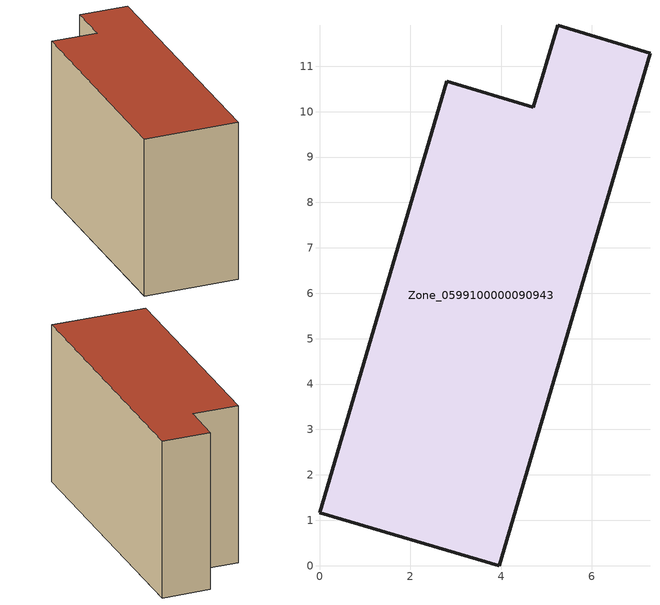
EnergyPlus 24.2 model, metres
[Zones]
Zone_0599100000090943
 floor ground (C_G): 0,1.17 2.8,10.67 4.71,10.1 5.25,11.9 7.28,11.29 3.96,0 z0
 wall outside (C_F): 2.8,10.67 0,1.17 3.96,0 7.28,11.29 5.25,11.9 4.71,10.1 2.8,10.67 z0:7.08
 roof outside (C_R): 7.28,11.29 5.25,11.9 4.71,10.1 2.8,10.67 0,1.17 3.96,0 z7.08
[BUILDING]
Pand.0599100000090943: North Axis=0; Terrain=City; Loads Convergence Tolerance Value=0.04; Temperature Convergence Tolerance Value=0.4; Solar Distribution=FullExterior; Maximum Number of Warmup Days=25; Minimum Number of Warmup Days=1
[Site:Location]
Rotterdam.The.Hague.AP_ZH_NLD Design_Conditions: Latitude=51.96; Longitude=4.45; Time Zone=1; Elevation=-4.5
[SITE:GROUNDTEMPERATURE:BUILDINGSURFACE]
18, 18, 18, 18, 18, 18, 18, 18, 18, 18, 18, 18
[MATERIAL] Thermal Absorptance=0.9; Solar Absorptance=0.7; Visible Absorptance=0.7
Name | Roughness | Thickness | Conductivity | Density | Specific Heat
G.TI.1946 | MediumSmooth | 0.15 | 1 | 540 | 1210
F.TI.1946 | Rough | 0.3 | 0.857143 | 1920 | 840
R.TI.1946 | MediumRough | 0.2 | 0.1 | 1500 | 1000
[CONSTRUCTION]
C_G: G.TI.1946
C_F: F.TI.1946
C_R: R.TI.1946
[ZONE]
Zone_0599100000090943: Type=1; Multiplier=1; Ceiling Height=Autocalculate; Volume=Autocalculate; Floor Area=autocalculate; Part of Total Floor Area=Yes
[ZONEINFILTRATION:DESIGNFLOWRATE]
Infil_Zone_0599100000090943: Zone or ZoneList or Space or SpaceList=Zone_0599100000090943; Schedule=AlwaysOn; Design Flow Rate Calculation Method=Flow/Area; Flow Rate per Floor Area=0.003; Constant Term Coefficient=1; Temperature Term Coefficient=0; Velocity Term Coefficient=0; Velocity Squared Term Coefficient=0
[HVACTEMPLATE:ZONE:IDEALLOADSAIRSYSTEM]
Zone_0599100000090943: Maximum Heating Supply Air Temperature=50; Minimum Cooling Supply Air Temperature=13; Maximum Heating Supply Air Humidity Ratio=0.0156; Minimum Cooling Supply Air Humidity Ratio=0.0077; Heating Limit=NoLimit; Cooling Limit=NoLimit; Dehumidification Control Type=ConstantSensibleHeatRatio; Cooling Sensible Heat Ratio=0.7; Dehumidification Setpoint=60; Humidification Control Type=None; Humidification Setpoint=30; Outdoor Air Method=None; Outdoor Air Flow Rate per Person=0.00944; Outdoor Air Flow Rate per Zone Floor Area=0; Outdoor Air Flow Rate per Zone=0; Demand Controlled Ventilation Type=None; Outdoor Air Economizer Type=NoEconomizer; Heat Recovery Type=None; Sensible Heat Recovery Effectiveness=0.7; Latent Heat Recovery Effectiveness=0.65
[ZONECONTROL:THERMOSTAT]
ThermostatControl_Zone_0599100000090943: Zone or ZoneList=Zone_0599100000090943; Control Type Schedule=DualSetpointControlType; Control 1=Thermostat_Zone_0599100000090943; Temperature Difference Between Cutout And Setpoint=0
[THERMOSTATSETPOINT:DUALSETPOINT]
Thermostat_Zone_0599100000090943: Heating Setpoint Temperature Schedule=HeatingSetpoint_Zone_0599100000090943; Cooling Setpoint Temperature Schedule=CoolingSetpoint_Zone_0599100000090943
[SCHEDULE:COMPACT]
HeatingSetpoint_Zone_0599100000090943: Through: 12/31, For: AllDays, Until: 24:00, 21
CoolingSetpoint_Zone_0599100000090943: Through: 12/31, For: AllDays, Until: 24:00, 24
DualSetpointControlType: Through: 12/31, For: AllDays, Until: 24:00, 4
AlwaysOn: Through: 12/31, For: AllDays, Until: 24:00, 1
